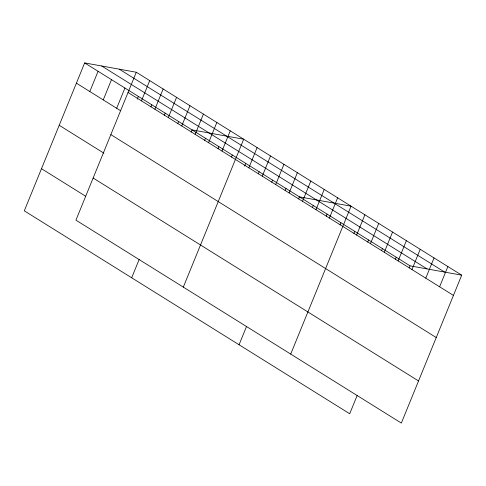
<?xml version="1.0" encoding="UTF-8"?>
<svg xmlns="http://www.w3.org/2000/svg" width="486" height="486" viewBox="0 0 486 486"><rect width="100%" height="100%" fill="white"/><g stroke="black" fill="none" stroke-linecap="round" stroke-linejoin="round"><path stroke-width="0.73" d="M136.299 72.244L75.938 220.152L401.339 423.081L461.7 275.173L136.299 72.244L84.661 62.919L24.3 210.827L349.701 413.756L357.155 395.501M89.819 91.532L98.081 71.29M103.245 99.903L111.507 79.661M116.664 108.275L124.926 88.033M137.21 99.199L138.352 96.404M141.456 100.857L149.718 80.615M150.921 106.871L151.772 104.776M154.882 109.229L163.144 88.987M164.341 115.243L165.197 113.147M168.308 117.6L176.564 97.358M177.767 123.608L178.617 121.518M181.728 125.971L189.99 105.729M131.682 277.792L139.136 259.536M191.186 131.979L192.043 129.89L243.68 139.215L183.319 287.117M195.153 134.343L203.409 114.101M204.612 140.351L205.463 138.261M208.573 142.714L216.835 122.472M218.032 148.722L218.888 146.632M221.999 151.085L230.255 130.843M231.458 157.093L232.308 154.998M244.592 166.163L245.734 163.369M248.844 167.822L257.1 147.58M258.303 173.836L259.153 171.74M262.264 176.193L270.526 155.951M271.723 182.207L272.579 180.112M275.69 184.565L283.952 164.323M285.148 190.579L286.005 188.483M289.109 192.936L297.371 172.694M239.063 344.756L246.517 326.501M298.568 198.95L299.425 196.854L351.062 206.179L290.707 354.081M302.535 201.307L310.797 181.065M312.401 207.571L313.257 205.481M315.955 209.679L324.217 189.437M326.228 216.197L327.084 214.101M329.38 218.05L337.642 197.808M340.06 224.824L340.911 222.728M353.887 233.444L354.744 231.354M356.633 235.042L364.895 214.8M367.72 242.071L368.57 239.975M370.46 243.668L378.722 223.426M381.546 250.697L382.403 248.601M384.292 252.295L392.554 232.053M395.379 259.317L396.23 257.228M398.119 260.915L406.381 240.673M409.206 267.944L410.062 265.848L461.7 275.173M411.952 269.542L420.214 249.3M425.779 278.168L434.041 257.926M439.611 286.789L447.873 266.547M119.258 69.17L444.66 272.099M101.702 65.999L427.103 268.928M84.661 62.919L410.062 265.848M128.037 92.486L453.438 295.415M76.399 83.161L120.504 110.668M110.844 134.616L436.246 337.545M59.207 125.291L103.949 153.193M93.13 178.022L418.531 380.951M41.492 168.697L85.597 196.204"/></g></svg>
